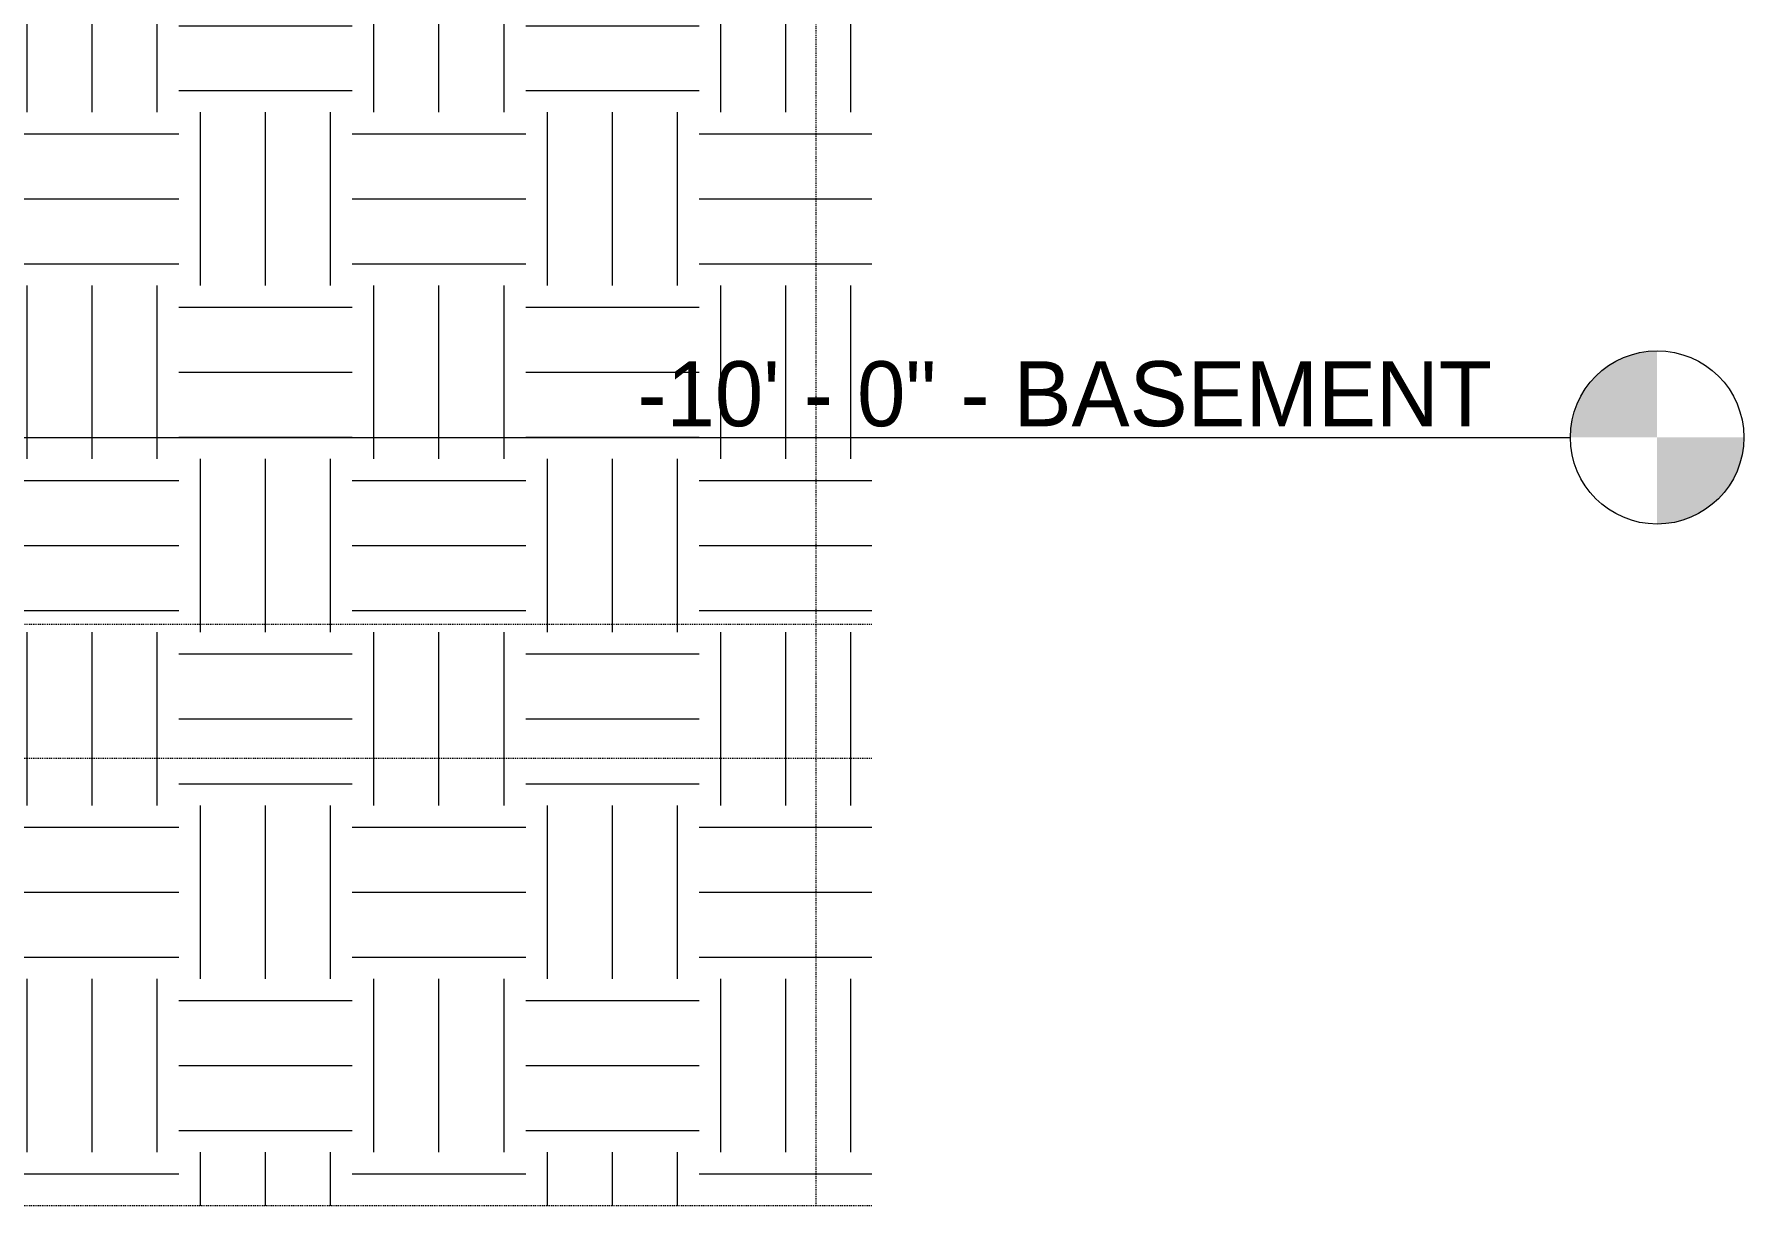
# Model space of a CAD drawing. Header units: inches. Extents: x 9584 to 15274, y -226 to 527.
# Drawn here: x 12319.9 to 12556.6, y -226.4 to -64.2 of the extents above; entities that cross this region are included whole.
import ezdxf

# ---------------------------------------------------------------- set-up
doc = ezdxf.new("R2010")
doc.units = ezdxf.units.IN
doc.header["$MEASUREMENT"] = 0
doc.linetypes.add('Aligning Line 1_8_', pattern=[0.25, 0.125, -0.125])
doc.linetypes.add('Grid Line 1_2_', pattern=[0.875, 0.5, -0.125, 0.125, -0.125])
for name, color, linetype, lineweight in [('0-1', 7, 'Continuous', 5), ('0-3', 165, 'Continuous', 5), ('A-FLOR-LEVL', 51, 'Continuous', 9), ('A-FLOR-LEVL-1', 51, 'Grid Line 1_2_', 9), ('A-FLOR-LEVL-2', 147, 'Continuous', 9), ('C-TOPO', 7, 'Continuous', 9), ('G-ANNO-SYMB', 111, 'Aligning Line 1_8_', 9), ('G-ANNO-SYMB-1', 147, 'Aligning Line 1_8_', 9)]:
    doc.layers.add(name, color=color, linetype=linetype, lineweight=lineweight)
doc.styles.add('Century Gothic', font='ufonts.com_century-gothic.ttf', dxfattribs={"height": 9})
pattern_1 = [(0, (10995.947, 72), (24, 24), [24, -24]), (0, (10995.947, 81), (24, 24), [24, -24]), (0, (10995.947, 90), (24, 24), [24, -24]), (90, (10998.947, 93), (-24, 24), [24, -24]), (90, (11007.947, 93), (-24, 24), [24, -24]), (90, (11016.947, 93), (-24, 24), [24, -24])]

# ---------------------------------------------------------------- blocks, each defined once
blk = doc.blocks.new('Level - Level Head - Circle-V97-BUILDING SECTION - EAST_WEST - LOOKING NORTH')
at = {"layer": 'A-FLOR-LEVL'}
h = blk.add_hatch(color=256, dxfattribs=at)
edge = h.paths.add_edge_path(flags=0)
edge.add_line((12544.58, 0), (12532.58, 0))
edge.add_arc((12544.58, 0), 12, 90, 180, ccw=False)
edge.add_line((12544.58, 12), (12544.58, 0))
h = blk.add_hatch(color=256, dxfattribs=at)
edge = h.paths.add_edge_path(flags=0)
edge.add_line((12544.58, -12), (12544.58, 0))
edge.add_line((12544.58, 0), (12556.58, 0))
edge.add_arc((12544.58, 0), 12, 270, 360, ccw=False)
at = {"layer": 'A-FLOR-LEVL-2'}
blk.add_circle((12544.58, 0), 12, dxfattribs=at)
blk = doc.blocks.new('CTR - 2nd Phase_rvt-1-BUILDING SECTION - EAST_WEST - LOOKING NORTH')
at = {"layer": 'A-FLOR-LEVL-1'}
blk.add_line((9583.58, -120), (12532.58, -120), dxfattribs=at)
at = {"layer": 'G-ANNO-SYMB-1'}
for p, q in [((9680.25, -164.42), (12435.88, -164.42)), ((9680.25, -226.36), (12435.88, -226.36))]:
    blk.add_line(p, q, dxfattribs=at)
at = {"layer": '0-3'}
blk.add_blockref('Level - Level Head - Circle-V97-BUILDING SECTION - EAST_WEST - LOOKING NORTH', (0, -120), dxfattribs=at)
at = {"layer": 'A-FLOR-LEVL', "insert": (12403.45, -109.45), "char_height": 9, "width": 142.713, "attachment_point": 1, "style": 'Century Gothic'}
blk.add_mtext('-10\' - 0" - BASEMENT', dxfattribs=at)
blk = doc.blocks.new('CTR  - Topography_rvt-1-BUILDING SECTION - EAST_WEST - LOOKING NORTH')
at = {"layer": 'C-TOPO'}
h = blk.add_hatch(dxfattribs=at)
h.set_pattern_fill('FP_20', color=256, style=0, pattern_type=2)
h.set_pattern_definition(pattern_1)
h.paths.add_polyline_path([(12268.59, -226.4), (12328.59, -226.4), (12328.59, -30), (12268.59, -30), (12268.59, -38.06)], flags=0)
h = blk.add_hatch(dxfattribs=at)
h.set_pattern_fill('FP_20', color=256, style=0, pattern_type=2)
h.set_pattern_definition(pattern_1)
h.paths.add_polyline_path([(12334.32, -226.4), (12377.07, -226.4), (12377.07, -30), (12328.59, -30), (12328.59, -226.4), (12332, -226.4)], flags=0)
h = blk.add_hatch(dxfattribs=at)
h.set_pattern_fill('FP_20', color=256, style=0, pattern_type=2)
h.set_pattern_definition(pattern_1)
h.paths.add_polyline_path([(12377.07, -226.4), (12435.88, -226.4), (12435.88, -30), (12377.07, -30), (12377.07, -38.06)], flags=0)
at = {"layer": 'A-FLOR-LEVL-1'}
blk.add_line((9583.58, -120), (12532.58, -120), dxfattribs=at)
at = {"layer": '0-3'}
blk.add_blockref('Level - Level Head - Circle-V97-BUILDING SECTION - EAST_WEST - LOOKING NORTH', (0, -120), dxfattribs=at)
at = {"layer": 'A-FLOR-LEVL', "insert": (12403.45, -109.45), "char_height": 9, "width": 142.713, "attachment_point": 1, "style": 'Century Gothic'}
blk.add_mtext('-10\' - 0" - BASEMENT', dxfattribs=at)
blk = doc.blocks.new('CTR - 1st Phase - Common Walls_rvt-1-BUILDING SECTION - EAST_WEST - LOOKING NORTH')
at = {"layer": 'A-FLOR-LEVL-1'}
blk.add_line((9583.58, -120), (12532.58, -120), dxfattribs=at)
at = {"layer": 'G-ANNO-SYMB-1'}
for p, q in [((12428.12, 526.95), (12428.12, -226.36)), ((9680.25, -164.42), (12435.88, -164.42)), ((9706.24, -226.36), (12435.88, -226.36)), ((9706.24, -226.36), (12428.12, -226.36))]:
    blk.add_line(p, q, dxfattribs=at)
at = {"layer": '0-3'}
blk.add_blockref('Level - Level Head - Circle-V97-BUILDING SECTION - EAST_WEST - LOOKING NORTH', (0, -120), dxfattribs=at)
at = {"layer": 'A-FLOR-LEVL', "insert": (12403.45, -109.45), "char_height": 9, "width": 142.713, "attachment_point": 1, "style": 'Century Gothic'}
blk.add_mtext('-10\' - 0" - BASEMENT', dxfattribs=at)
blk = doc.blocks.new('Level - Level Head - Circle-50818-BUILDING SECTION - EAST_WEST - LOOKING NORTH')
at = {"layer": 'A-FLOR-LEVL'}
h = blk.add_hatch(color=256, dxfattribs=at)
edge = h.paths.add_edge_path(flags=0)
edge.add_line((12544.58, 0), (12532.58, 0))
edge.add_arc((12544.58, 0), 12, 90, 180, ccw=False)
edge.add_line((12544.58, 12), (12544.58, 0))
h = blk.add_hatch(color=256, dxfattribs=at)
edge = h.paths.add_edge_path(flags=0)
edge.add_line((12544.58, -12), (12544.58, 0))
edge.add_line((12544.58, 0), (12556.58, 0))
edge.add_arc((12544.58, 0), 12, 270, 360, ccw=False)
blk.add_circle((12544.58, 0), 12, dxfattribs=at)

msp = doc.modelspace()

# ---------------------------------------------------------------- linework, layer by layer
at = {"layer": 'A-FLOR-LEVL-1'}
msp.add_line((9610.2403, -120), (12532.5752, -120), dxfattribs=at)
at = {"layer": 'G-ANNO-SYMB'}
for p, q in [((9706.2403, -145.8387), (12435.8839, -145.8387)), ((9706.2403, -145.8387), (12435.8839, -145.8387)), ((9680.2519, -164.4174), (12435.8839, -164.4174))]:
    msp.add_line(p, q, dxfattribs=at)

# ---------------------------------------------------------------- block references
at = {"layer": '0-1'}
for name in ['CTR - 2nd Phase_rvt-1-BUILDING SECTION - EAST_WEST - LOOKING NORTH', 'CTR - 1st Phase - Common Walls_rvt-1-BUILDING SECTION - EAST_WEST - LOOKING NORTH', 'CTR  - Topography_rvt-1-BUILDING SECTION - EAST_WEST - LOOKING NORTH']:
    msp.add_blockref(name, (0, 0), dxfattribs=at)
at = {"layer": 'A-FLOR-LEVL'}
msp.add_blockref('Level - Level Head - Circle-50818-BUILDING SECTION - EAST_WEST - LOOKING NORTH', (0, -120), dxfattribs=at)

# ---------------------------------------------------------------- texts
at = {"layer": 'A-FLOR-LEVL', "insert": (12403.4549, -109.4492), "char_height": 9, "width": 142.713, "attachment_point": 1, "style": 'Century Gothic'}
msp.add_mtext('-10\' - 0" - BASEMENT', dxfattribs=at)

doc.saveas('drawing.dxf')
